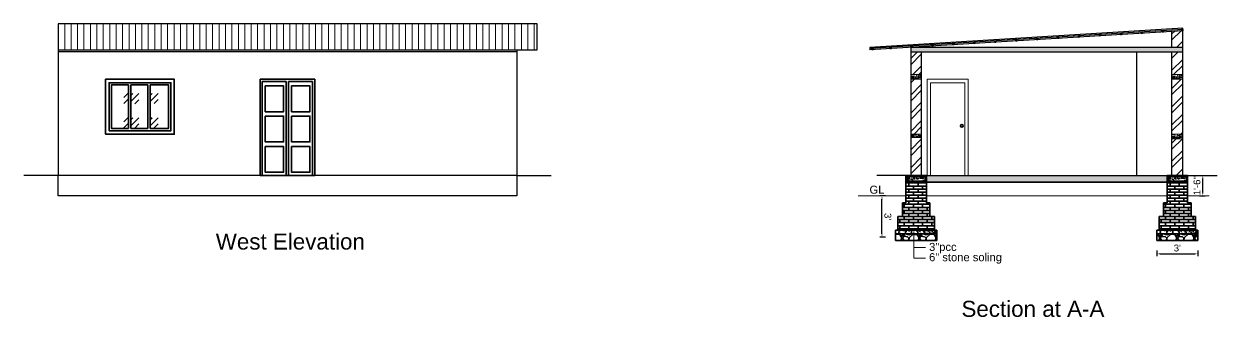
# Model space of a CAD drawing. Header units: inches. Extents: x 352731 to 371558, y -52658 to -39161.
# Drawn here: x 364009 to 365052, y -51120 to -50863 of the extents above; entities that cross this region are included whole.
import ezdxf

# ---------------------------------------------------------------- set-up
doc = ezdxf.new("R2010")
doc.units = ezdxf.units.IN
doc.header["$LTSCALE"] = 2
doc.header["$MEASUREMENT"] = 0
doc.header["$PDMODE"] = 34
doc.layers.get('0').update_dxf_attribs({"linetype": 'CONTINUOUS'})
doc.layers.get('DEFPOINTS').update_dxf_attribs({"color": 141, "linetype": 'CONTINUOUS'})
for name, color, linetype, lineweight in [('door', 20, 'CONTINUOUS', 35), ('steps', 253, 'CONTINUOUS', 20), ('WALL - A', 1, 'CONTINUOUS', 40)]:
    doc.layers.add(name, color=color, linetype=linetype, lineweight=lineweight)
doc.styles.add('Lettring Text', font='arial.ttf')
doc.styles.get("Standard").update_dxf_attribs({"font": 'ARIALN.TTF'})
doc.dimstyles.new('Copy of Standard', dxfattribs={"dimtxt": 6, "dimasz": 2.875, "dimexe": 2, "dimexo": 4, "dimgap": 2, "dimtad": 1, "dimdec": 0, "dimrnd": 1, "dimzin": 0, "dimdsep": 46, "dimlunit": 4, "dimtxsty": 'Lettring Text', "dimcen": 0.1, "dimclrd": 7, "dimclre": 7, "dimclrt": 7, "dimazin": 0, "dimtfac": 0.645, "dimtdec": 0, "dimtmove": 1, "dimatfit": 0, "dimfxl": 3, "dimfxlon": 1, "dimtfillclr": 256, "dimtolj": 1, "dimtzin": 0, "dimlwd": -1, "dimlwe": -1, "dimarcsym": 2})
pattern_1 = [(45, (1583.721, -20279.952), (21.21320344, 0), [12.5, -17.5]), (45, (1589.024, -20279.952), (21.21320344, 0), [5, -25]), (45, (1583.721, -20274.648), (21.21320344, 0), [5, -25])]
pattern_2 = [(228.0127875, (3743.3373, -20264.9518), (-120, -135), [2.01804, -199.7863207]), (184.96974073, (3741.9873, -20266.4518), (180, 15), [3.46302, -342.8388714]), (132.51044708, (3738.5373, -20266.7518), (150, -165), [2.44182, -241.74048894]), (267.273689, (3732.6873, -20270.5018), (15, 300), [3.15357, -312.2033706]), (292.83365418, (3732.5373, -20273.6518), (-75, 180), [3.092325, -306.1405969]), (357.273689, (3733.7373, -20276.5018), (-300, 15), [3.15357, -312.2033706]), (37.69424047, (3736.8873, -20276.6518), (-195, -150), [4.170435, -412.87272823]), (72.25532837, (3740.1873, -20274.1018), (105, 330), [3.93732, -389.79482245]), (121.42956562, (3741.3873, -20270.3518), (-120, 195), [3.16425, -313.26109665]), (175.2363583, (3739.7373, -20267.6518), (165, -15), [3.61248, -177.0114387]), (222.3974378, (3736.1373, -20267.3518), (-180, -165), [4.67172, -462.5006251]), (138.81407483, (3747.5373, -20270.6518), (-105, 90), [1.594515, -157.8576722]), (171.4692344, (3746.3373, -20269.6018), (195, -30), [3.033555, -300.32267124]), (225, (3743.337, -20269.152), (-2e-15, -15), [2.121315, -19.09188844]), (203.1985905, (3742.2873, -20267.3518), (75, 30), [1.14237, -113.0942266]), (291.8014095, (3741.2373, -20267.8018), (-15, 45), [1.615545, -79.1619271]), (30.9637565, (3741.8373, -20269.3018), (45, 30), [2.623935, -84.8403434]), (161.5650512, (3744.0873, -20267.952), (30, -15), [1.897365, -45.5367999]), (16.38954033, (3732.5373, -20267.8018), (150, 45), [2.658, -263.1426772]), (70.34617594, (3735.0873, -20267.0518), (-60, -165), [2.229915, -220.7611162]), (293.1985905, (3744.0873, -20264.9518), (-30, 75), [2.284725, -111.9518716]), (343.61045967, (3744.9873, -20267.0518), (-150, 45), [2.658, -263.1426772]), (339.4439548, (3732.5373, -20277.1018), (-75, 30), [2.5632, -125.5968562]), (294.77514057, (3734.9373, -20278.0018), (-75, 165), [2.14767, -212.61964595]), (66.8014095, (3744.2373, -20279.9518), (30, 75), [2.284725, -111.9518716]), (17.35402464, (3745.1373, -20277.8518), (-195, -60), [2.514465, -248.9313542]), (69.4439548, (3736.8873, -20279.9518), (-30, -75), [1.2816, -126.8784562]), (101.3099325, (3743.3373, -20279.9518), (-15, 60), [0.76485, -75.7204427]), (165.9637565, (3743.1873, -20279.2018), (45, -15), [3.092325, -58.7542594]), (186.00900596, (3740.1873, -20278.4518), (150, 15), [2.86575, -283.7088476]), (303.6900675, (3741.8373, -20270.6518), (-15, 30), [2.16333, -51.91993913]), (353.15722659, (3743.0373, -20272.4518), (255, -30), [3.77691, -373.91343936]), (60.9453959, (3746.7873, -20272.9018), (-60, -105), [1.54434, -152.8901121]), (90, (3747.537, -20271.552), (-15, 15), [0.9, -14.1]), (120.25643716, (3739.8873, -20278.0018), (60, -105), [2.08386, -206.30279984]), (48.0127875, (3738.8373, -20276.2018), (120, 135), [4.03608, -197.7682807]), (0, (3741.537, -20273.202), (15, 15), [3.9, -11.1]), (325.30484647, (3745.4373, -20273.2018), (150, -105), [2.37171, -234.7991145]), (254.0546041, (3747.3873, -20274.5518), (-15, -60), [2.18403, -107.01761834]), (207.64597536, (3746.7873, -20276.6518), (-285, -150), [3.555975, -352.04211273]), (175.42607874, (3743.6373, -20278.3018), (-195, 15), [3.761985, -372.4361011])]
pattern_3 = [(50, (300460.7045, 65516.403), (5.73808146, -0.50201708), [0.6, -6.6]), (355, (300460.7045, 65516.403), (-1.11001067, 6.01753707), [0.48, -5.28]), (100.4514, (300461.1826, 65516.361), (4.62807505, 5.51551634), [0.50992152, -5.6091369]), (46.1842, (300460.7045, 65518.003), (8.5379284, -1.3241521), [0.9, -9.9]), (96.6356, (300461.416, 65517.893), (7.47730164, 7.79294297), [0.7648823, -8.413704]), (351.1842, (300460.7045, 65518.003), (7.47729556, 7.7929488), [0.72, -7.92]), (21, (300461.5045, 65517.603), (4.77525642, -3.22095113), [0.6, -6.6]), (326, (300461.5045, 65517.603), (1.94652266, 5.80120036), [0.48, -5.28]), (71.4514, (300461.9024, 65517.3345), (6.72178103, 2.58024397), [0.50992152, -5.6091369]), (37.5, (300460.7045, 65516.403), (0.097278843, 2.66315083), [0, -5.216, 0, -5.36, 0, -5.3]), (7.5, (300460.7045, 65516.403), (2.1045563, 3.155293695), [0, -3.056, 0, -5.096, 0, -2.02]), (327.5, (300458.9205, 65516.403), (4.27057949, -0.180438974), [0, -2, 0, -6.24, 0, -8.28]), (317.5, (300458.1205, 65516.403), (4.66548935, 0.80083986), [0, -2.6, 0, -4.144, 0, -5.88])]
pattern_4 = [(50, (300689.1937, 65516.403), (5.73808146, -0.50201708), [0.6, -6.6]), (355, (300689.194, 65516.403), (-1.11001067, 6.01753707), [0.48, -5.28]), (100.4514, (300689.672, 65516.361), (4.62807505, 5.51551634), [0.50992152, -5.6091369]), (46.1842, (300689.194, 65518.003), (8.5379284, -1.3241521), [0.9, -9.9]), (96.6356, (300689.905, 65517.893), (7.47730164, 7.79294297), [0.7648823, -8.413704]), (351.1842, (300689.194, 65518.003), (7.47729556, 7.7929488), [0.72, -7.92]), (21, (300689.9937, 65517.603), (4.77525642, -3.22095113), [0.6, -6.6]), (326, (300689.994, 65517.603), (1.94652266, 5.80120036), [0.48, -5.28]), (71.4514, (300690.3917, 65517.3345), (6.72178103, 2.58024397), [0.50992152, -5.6091369]), (37.5, (300689.1937, 65516.403), (0.097278843, 2.66315083), [0, -5.216, 0, -5.36, 0, -5.3]), (7.5, (300689.1937, 65516.403), (2.1045563, 3.155293695), [0, -3.056, 0, -5.096, 0, -2.02]), (327.5, (300687.4097, 65516.403), (4.27057949, -0.180438974), [0, -2, 0, -6.24, 0, -8.28]), (317.5, (300686.6097, 65516.403), (4.66548935, 0.80083986), [0, -2.6, 0, -4.144, 0, -5.88])]
pattern_5 = [(50, (0, 0), (5.73808146, -0.50201708), [0.6, -6.6]), (355, (0, 0), (-1.11001067, 6.01753707), [0.48, -5.28]), (100.4514445, (0.478, -0.042), (4.62807077, 5.51551993), [0.50992154, -5.6091369]), (46.1842, (0, 1.6), (8.53793065, -1.32415425), [0.9, -9.9]), (96.6356355, (0.7115, 1.49), (7.47729557, 7.7929488), [0.76488274, -8.41371008]), (351.184164, (0, 1.6), (7.47729556, 7.7929488), [0.72, -7.92]), (21, (0.8, 1.2), (4.775256417, -3.220951125), [0.6, -6.6]), (326, (0.8, 1.2), (1.94652266, 5.80120036), [0.48, -5.28]), (71.4514447, (1.198, 0.9316), (6.72177901, 2.58024922), [0.50992152, -5.6091369]), (37.5, (0, 0), (0.097278843, 2.663150831), [0, -5.216, 0, -5.36, 0, -5.3]), (7.5, (0, 0), (2.1045563, 3.155293695), [0, -3.056, 0, -5.096, 0, -2.02]), (327.5, (-1.784, 0), (4.27057949, -0.180438974), [0, -2, 0, -6.24, 0, -8.28]), (317.5, (-2.584, 0), (4.665489355, 0.80083986), [0, -2.6, 0, -4.144, 0, -5.88])]

# ---------------------------------------------------------------- blocks, each defined once
blk = doc.blocks.new('*D942')
at = {"color": 7, "transparency": 16777216}
for p, q in [((364762.1, -51013.8), (364757.1, -51013.8)), ((364759.1, -51046.9), (364759.1, -51016.7)), ((364762.1, -51049.8), (364757.1, -51049.8))]:
    blk.add_line(p, q, dxfattribs=at)
at = {"color": 7, "linetype": 'ByBlock', "transparency": 16777216}
for points in [[(364759.6, -51016.7), (364758.7, -51016.7), (364759.1, -51013.8)], [(364759.6, -51046.9), (364758.7, -51046.9), (364759.1, -51049.8)]]:
    blk.add_solid(points, dxfattribs=at)
at = {"layer": 'DEFPOINTS', "color": 0, "linetype": 'ByBlock', "transparency": 16777216}
for p in [(364759.1, -51013.8), (364771, -51013.8), (364771, -51049.8)]:
    blk.add_point(p, dxfattribs=at)
at = {"color": 7, "linetype": 'ByBlock', "lineweight": 5, "transparency": 16777216, "insert": (364764.2, -51031.8), "char_height": 6, "attachment_point": 5, "rotation": 270.0012, "style": 'Lettring Text'}
blk.add_mtext("\\A1;3'", dxfattribs=at)
blk = doc.blocks.new('*D944')
at = {"color": 7, "transparency": 16777216}
for p, q in [((365036.7, -50995.8), (365041.7, -50995.8)), ((365039.7, -51010.9), (365039.7, -50998.7)), ((365036.7, -51013.8), (365041.7, -51013.8))]:
    blk.add_line(p, q, dxfattribs=at)
at = {"color": 7, "linetype": 'ByBlock', "transparency": 16777216}
for points in [[(365039.2, -50998.7), (365040.1, -50998.7), (365039.7, -50995.8)], [(365039.2, -51010.9), (365040.1, -51010.9), (365039.7, -51013.8)]]:
    blk.add_solid(points, dxfattribs=at)
at = {"layer": 'DEFPOINTS', "color": 0, "linetype": 'ByBlock', "transparency": 16777216}
for p in [(365026.4, -50995.8), (365039.7, -50995.8), (365026.4, -51013.8)]:
    blk.add_point(p, dxfattribs=at)
at = {"color": 7, "linetype": 'ByBlock', "lineweight": 5, "transparency": 16777216, "insert": (365034.6, -51004.8), "char_height": 6, "attachment_point": 5, "rotation": 90, "style": 'Lettring Text'}
blk.add_mtext('\\A1;1\'-6"', dxfattribs=at)
blk = doc.blocks.new('*D943')
at = {"color": 7, "transparency": 16777216}
for p, q in [((364999.4, -51061.4), (364999.4, -51066.4)), ((365002.3, -51064.4), (365032.6, -51064.4)), ((365035.4, -51061.4), (365035.4, -51066.4))]:
    blk.add_line(p, q, dxfattribs=at)
at = {"color": 7, "linetype": 'ByBlock', "transparency": 16777216}
for points in [[(365002.3, -51063.9), (365002.3, -51064.8), (364999.4, -51064.4)], [(365032.6, -51063.9), (365032.6, -51064.8), (365035.4, -51064.4)]]:
    blk.add_solid(points, dxfattribs=at)
at = {"layer": 'DEFPOINTS', "color": 0, "linetype": 'ByBlock', "transparency": 16777216}
for p in [(364999.4, -51049.8), (365035.4, -51049.8), (365035.4, -51064.4)]:
    blk.add_point(p, dxfattribs=at)
at = {"color": 7, "linetype": 'ByBlock', "lineweight": 5, "transparency": 16777216, "insert": (365017.4, -51059.3), "char_height": 6, "attachment_point": 5, "style": 'Lettring Text'}
blk.add_mtext("\\A1;3'", dxfattribs=at)

msp = doc.modelspace()

# ---------------------------------------------------------------- hatches: boundary and pattern name
at = {"linetype": 'ByBlock', "lineweight": 5}
h = msp.add_hatch(dxfattribs=at)
h.set_pattern_fill('AR-CONC', scale=0.5, style=0)
h.set_pattern_definition([(50, (318545.526, 17895.932), (3.58630091, -0.31376067), [0.375, -4.125]), (355, (318545.526, 17895.932), (-0.69375667, 3.76096067), [0.3, -3.3]), (100.4514, (318545.825, 17895.9058), (2.89254691, 3.44719771), [0.31870095, -3.50571056]), (46.1842, (318545.526, 17896.932), (5.33620524, -0.82759507), [0.5625, -6.1875]), (96.6356, (318545.971, 17896.863), (4.67331353, 4.87058935), [0.47805144, -5.258565]), (351.1842, (318545.526, 17896.932), (4.67330973, 4.870593), [0.45, -4.95]), (21, (318546.026, 17896.682), (2.98453526, -2.01309445), [0.375, -4.125]), (326, (318546.026, 17896.682), (1.21657666, 3.62575023), [0.3, -3.3]), (71.4514, (318546.275, 17896.5142), (4.20111314, 1.61265248), [0.31870095, -3.50571056]), (37.5, (318545.5261, 17895.932), (0.060799277, 1.66446927), [0, -3.26, 0, -3.35, 0, -3.3125]), (7.5, (318545.5261, 17895.932), (1.315347687, 1.97205856), [0, -1.91, 0, -3.185, 0, -1.2625]), (327.5, (318544.4111, 17895.932), (2.66911218, -0.112774359), [0, -1.25, 0, -3.9, 0, -5.175]), (317.5, (318543.9111, 17895.932), (2.91593085, 0.50052491), [0, -1.625, 0, -2.59, 0, -3.675])])
h.paths.add_polyline_path([(364793.5, -50907.8), (364784.5, -50907.8), (364784.5, -50911.8), (364793.5, -50911.8)])
edge = h.paths.add_edge_path(flags=16)
edge.add_arc((364792.4, -50910.5), 0.496, 180, 268.058, ccw=False)
edge.add_arc((364792.4, -50910.5), 0.496, 0, 180, ccw=False)
edge.add_arc((364792.4, -50910.5), 0.496, -91.942, 0, ccw=False)
edge.add_line((364792.4, -50911), (364785.6, -50911))
edge.add_arc((364785.5, -50910.5), 0.496, 180, 271.942, ccw=False)
edge.add_arc((364785.5, -50910.5), 0.496, 0, 180, ccw=False)
edge.add_arc((364785.5, -50910.5), 0.496, -88.058, 0, ccw=False)
edge.add_line((364785.6, -50911), (364792.4, -50911))
h = msp.add_hatch(color=7, dxfattribs=at)
h.paths.add_polyline_path([(364792.9, -50910.2, 0.414214), (364792.4, -50909.7), (364792.2, -50909.7, 0.315664), (364791.9, -50910.2, 1)])
h.paths.add_polyline_path([(364785.7, -50909.7), (364785.5, -50909.7, 0.414214), (364785, -50910.2, 0.404321), (364785.5, -50910.7), (364785.6, -50910.7, 0.404321), (364786, -50910.2, 0.315664)])
h = msp.add_hatch(dxfattribs=at)
h.set_pattern_fill('AR-CONC', scale=0.5, style=0)
h.set_pattern_definition([(50, (318773.756, 17895.932), (3.58630091, -0.31376067), [0.375, -4.125]), (355, (318773.756, 17895.932), (-0.69375667, 3.76096067), [0.3, -3.3]), (100.4514, (318774.055, 17895.9058), (2.89254691, 3.44719771), [0.31870095, -3.50571056]), (46.1842, (318773.756, 17896.932), (5.33620524, -0.82759507), [0.5625, -6.1875]), (96.6356, (318774.2007, 17896.863), (4.67331353, 4.87058935), [0.47805144, -5.258565]), (351.1842, (318773.756, 17896.932), (4.67330973, 4.870593), [0.45, -4.95]), (21, (318774.256, 17896.682), (2.98453526, -2.01309445), [0.375, -4.125]), (326, (318774.256, 17896.682), (1.21657666, 3.62575023), [0.3, -3.3]), (71.4514, (318774.5047, 17896.5142), (4.20111314, 1.61265248), [0.31870095, -3.50571056]), (37.5, (318773.756, 17895.932), (0.060799277, 1.66446927), [0, -3.26, 0, -3.35, 0, -3.3125]), (7.5, (318773.756, 17895.932), (1.315347687, 1.97205856), [0, -1.91, 0, -3.185, 0, -1.2625]), (327.5, (318772.641, 17895.932), (2.66911218, -0.112774359), [0, -1.25, 0, -3.9, 0, -5.175]), (317.5, (318772.141, 17895.932), (2.91593085, 0.50052491), [0, -1.625, 0, -2.59, 0, -3.675])])
h.paths.add_polyline_path([(365022.2, -50907.8), (365012.7, -50907.8), (365012.7, -50911.8), (365022.2, -50911.8)])
edge = h.paths.add_edge_path(flags=16)
edge.add_arc((365013.8, -50910.2), 0.497, -29.0099, 209.0099, ccw=False)
edge.add_arc((365013.8, -50910.2), 0.496, 271.942, 331.2928, ccw=False)
edge.add_line((365013.8, -50910.7), (365020.6, -50910.7))
edge.add_arc((365020.6, -50910.2), 0.496, 208.7072, 268.058, ccw=False)
edge.add_arc((365020.6, -50910.2), 0.497, -23.8026, 209.0273, ccw=False)
edge.add_arc((365020.6, -50910.1), 0.545, 271.5245, 333.051, ccw=False)
edge.add_line((365020.6, -50910.7), (365013.8, -50910.7))
edge.add_arc((365013.8, -50910.2), 0.496, 208.7072, 271.942, ccw=False)
h = msp.add_hatch(color=7, dxfattribs=at)
h.paths.add_polyline_path([(365021.1, -50910.2, 0.414214), (365020.6, -50909.7), (365020.4, -50909.7, 0.315664), (365020.1, -50910.2, 1)])
h.paths.add_polyline_path([(365013.9, -50909.7), (365013.8, -50909.7, 0.414214), (365013.3, -50910.2, 0.404321), (365013.7, -50910.7), (365013.8, -50910.7, 0.404321), (365014.3, -50910.2, 0.315664)])
h = msp.add_hatch(dxfattribs=at)
h.set_pattern_fill('AR-CONC', scale=0.5, style=0)
h.set_pattern_definition([(50, (318545.526, 17844.932), (3.58630091, -0.31376067), [0.375, -4.125]), (355, (318545.526, 17844.932), (-0.69375667, 3.76096067), [0.3, -3.3]), (100.4514, (318545.825, 17844.9058), (2.89254691, 3.44719771), [0.31870095, -3.50571056]), (46.1842, (318545.526, 17845.932), (5.33620524, -0.82759507), [0.5625, -6.1875]), (96.6356, (318545.971, 17845.863), (4.67331353, 4.87058935), [0.47805144, -5.258565]), (351.1842, (318545.526, 17845.932), (4.67330973, 4.870593), [0.45, -4.95]), (21, (318546.026, 17845.682), (2.98453526, -2.01309445), [0.375, -4.125]), (326, (318546.026, 17845.682), (1.21657666, 3.62575023), [0.3, -3.3]), (71.4514, (318546.275, 17845.5142), (4.20111314, 1.61265248), [0.31870095, -3.50571056]), (37.5, (318545.5261, 17844.932), (0.060799277, 1.66446927), [0, -3.26, 0, -3.35, 0, -3.3125]), (7.5, (318545.5261, 17844.932), (1.315347687, 1.97205856), [0, -1.91, 0, -3.185, 0, -1.2625]), (327.5, (318544.4111, 17844.932), (2.66911218, -0.112774359), [0, -1.25, 0, -3.9, 0, -5.175]), (317.5, (318543.9111, 17844.932), (2.91593085, 0.50052491), [0, -1.625, 0, -2.59, 0, -3.675])])
h.paths.add_polyline_path([(364793.5, -50959.8), (364784.5, -50959.8), (364784.5, -50962.8), (364793.5, -50962.8)])
h.paths.add_polyline_path([(364792.4, -50962, -0.404321), (364791.9, -50961.5, -1), (364792.9, -50961.5, -0.424176), (364792.4, -50962), (364785.6, -50962, -0.424176), (364785, -50961.5, -1), (364786, -50961.5, -0.404321), (364785.6, -50962)], flags=16)
h = msp.add_hatch(color=7, dxfattribs=at)
h.paths.add_polyline_path([(364792.9, -50961.5, 0.414214), (364792.4, -50961), (364792.2, -50961, 0.315664), (364791.9, -50961.5, 1)])
h.paths.add_polyline_path([(364785.7, -50961), (364785.5, -50961, 0.414214), (364785, -50961.5, 0.404321), (364785.5, -50962), (364785.6, -50962, 0.404321), (364786, -50961.5, 0.315664)])
h = msp.add_hatch(dxfattribs=at)
h.set_pattern_fill('AR-CONC', scale=0.5, style=0)
h.set_pattern_definition([(50, (318773.756, 17843.932), (3.58630091, -0.31376067), [0.375, -4.125]), (355, (318773.756, 17843.932), (-0.69375667, 3.76096067), [0.3, -3.3]), (100.4514, (318774.055, 17843.9058), (2.89254691, 3.44719771), [0.31870095, -3.50571056]), (46.1842, (318773.756, 17844.932), (5.33620524, -0.82759507), [0.5625, -6.1875]), (96.6356, (318774.2007, 17844.863), (4.67331353, 4.87058935), [0.47805144, -5.258565]), (351.1842, (318773.756, 17844.932), (4.67330973, 4.870593), [0.45, -4.95]), (21, (318774.256, 17844.682), (2.98453526, -2.01309445), [0.375, -4.125]), (326, (318774.256, 17844.682), (1.21657666, 3.62575023), [0.3, -3.3]), (71.4514, (318774.5047, 17844.5142), (4.20111314, 1.61265248), [0.31870095, -3.50571056]), (37.5, (318773.756, 17843.932), (0.060799277, 1.66446927), [0, -3.26, 0, -3.35, 0, -3.3125]), (7.5, (318773.756, 17843.932), (1.315347687, 1.97205856), [0, -1.91, 0, -3.185, 0, -1.2625]), (327.5, (318772.641, 17843.932), (2.66911218, -0.112774359), [0, -1.25, 0, -3.9, 0, -5.175]), (317.5, (318772.141, 17843.932), (2.91593085, 0.50052491), [0, -1.625, 0, -2.59, 0, -3.675])])
h.paths.add_polyline_path([(365022.2, -50959.8), (365012.7, -50959.8), (365012.7, -50963.8), (365022.2, -50963.8)])
edge = h.paths.add_edge_path(flags=16)
edge.add_arc((365013.8, -50962.2), 0.497, -29.0099, 209.0099, ccw=False)
edge.add_arc((365013.8, -50962.2), 0.496, 271.942, 331.2928, ccw=False)
edge.add_line((365013.8, -50962.7), (365020.6, -50962.7))
edge.add_arc((365020.6, -50962.2), 0.496, 208.7072, 268.058, ccw=False)
edge.add_arc((365020.6, -50962.2), 0.497, -23.8026, 209.0273, ccw=False)
edge.add_arc((365020.6, -50962.1), 0.545, 271.5245, 333.051, ccw=False)
edge.add_line((365020.6, -50962.7), (365013.8, -50962.7))
edge.add_arc((365013.8, -50962.2), 0.496, 208.7072, 271.942, ccw=False)
h = msp.add_hatch(color=7, dxfattribs=at)
h.paths.add_polyline_path([(365021.1, -50962.2, 0.414214), (365020.6, -50961.7), (365020.4, -50961.7, 0.315664), (365020.1, -50962.2, 1)])
h.paths.add_polyline_path([(365013.9, -50961.7), (365013.8, -50961.7, 0.414214), (365013.3, -50962.2, 0.404321), (365013.7, -50962.7), (365013.8, -50962.7, 0.404321), (365014.3, -50962.2, 0.315664)])
at = {"layer": 'door', "ltscale": 0.5}
h = msp.add_hatch(dxfattribs=at)
h.set_pattern_fill('AR-CONC', color=256, scale=0.8, style=0)
h.set_pattern_definition(pattern_5)
h.paths.add_polyline_path([(365022.2, -50883.8), (364784.5, -50883.8), (364784.5, -50887.8), (365022.2, -50887.8)])
h = msp.add_hatch(dxfattribs=at)
h.set_pattern_fill('GOST_GLASS', color=256, scale=2.5)
h.set_pattern_definition(pattern_1)
h.paths.add_polyline_path([(364100.2, -50916.8), (364085.2, -50916.8), (364085.2, -50954.8), (364100.2, -50954.8)])
h = msp.add_hatch(dxfattribs=at)
h.set_pattern_fill('GOST_GLASS', color=256, scale=2.5)
h.set_pattern_definition([(45, (1566.721, -20280.137), (21.21320344, 0), [12.5, -17.5]), (45, (1572.024, -20280.137), (21.21320344, 0), [5, -25]), (45, (1566.721, -20274.833), (21.21320344, 0), [5, -25])])
h.paths.add_polyline_path([(364117.2, -50917), (364102.2, -50917), (364102.2, -50955), (364117.2, -50955)])
h = msp.add_hatch(dxfattribs=at)
h.set_pattern_fill('GOST_GLASS', color=256, scale=2.5)
h.set_pattern_definition(pattern_1)
h.paths.add_polyline_path([(364135.2, -50916.8), (364119.2, -50916.8), (364119.2, -50954.8), (364135.2, -50954.8)])
h = msp.add_hatch(dxfattribs=at)
h.set_pattern_fill('AR-CONC', color=256, scale=0.8, style=0)
h.set_pattern_definition(pattern_3)
h.paths.add_polyline_path([(364798, -50995.8), (364780, -50995.8), (364780, -51001.8), (364798, -51001.8), (364798, -50996.8)])
h.paths.add_polyline_path([(364797, -50996.8), (364797, -51000.8), (364781, -51000.8), (364781, -50996.8), (364781.3, -50996.8, -0.049683), (364781.3, -50996.8)], flags=16)
h.paths.add_polyline_path([(364796.9, -50997.1, -1), (364796.3, -50997.1, -1)], flags=0)
h.paths.add_polyline_path([(364797, -51000.5, -1), (364796.3, -51000.5, -1)], flags=16)
h.paths.add_polyline_path([(364781.6, -51000.5, -1), (364781, -51000.5, -1)], flags=16)
h = msp.add_hatch(dxfattribs=at)
h.set_pattern_fill('AR-CONC', color=256, scale=0.8, style=0)
h.set_pattern_definition(pattern_3)
h.paths.add_polyline_path([(364797, -50996.8), (364781, -50996.8), (364781, -51000.8), (364797, -51000.8)])
h = msp.add_hatch(color=256, dxfattribs=at)
h.paths.add_polyline_path([(364781.6, -50997.1, 0.385424), (364781.3, -50996.8), (364781.3, -50996.8, 0.385424), (364781, -50997.1, 1)])
h.paths.add_polyline_path([(364781, -51000.5, 1), (364781.6, -51000.5, 1)])
h.paths.add_polyline_path([(364796.3, -50997.1, 1), (364796.9, -50997.1, 1)])
h.paths.add_polyline_path([(364796.3, -51000.5, 1), (364797, -51000.5, 1)])
h = msp.add_hatch(dxfattribs=at)
h.set_pattern_fill('AR-CONC', color=256, scale=0.8, style=0)
h.set_pattern_definition(pattern_4)
h.paths.add_polyline_path([(365026.4, -50995.8), (365008.4, -50995.8), (365008.4, -51001.8), (365026.4, -51001.8), (365026.4, -50996.8)])
h.paths.add_polyline_path([(365025.4, -50996.8), (365025.4, -51000.8), (365009.4, -51000.8), (365009.4, -50996.8), (365009.7, -50996.8, -0.049683), (365009.8, -50996.8)], flags=16)
h.paths.add_polyline_path([(365025.4, -50997.1, -1), (365024.8, -50997.1, -1)], flags=0)
h.paths.add_polyline_path([(365025.4, -51000.5, -1), (365024.8, -51000.5, -1)], flags=16)
h.paths.add_polyline_path([(365010.1, -51000.5, -1), (365009.4, -51000.5, -1)], flags=16)
h = msp.add_hatch(dxfattribs=at)
h.set_pattern_fill('AR-CONC', color=256, scale=0.8, style=0)
h.set_pattern_definition(pattern_4)
h.paths.add_polyline_path([(365025.4, -50996.8), (365009.4, -50996.8), (365009.4, -51000.8), (365025.4, -51000.8)])
h = msp.add_hatch(color=256, dxfattribs=at)
h.paths.add_polyline_path([(365010.1, -50997.1, 0.385424), (365009.8, -50996.8), (365009.7, -50996.8, 0.385424), (365009.4, -50997.1, 1)])
h.paths.add_polyline_path([(365009.4, -51000.5, 1), (365010.1, -51000.5, 1)])
h.paths.add_polyline_path([(365024.8, -50997.1, 1), (365025.4, -50997.1, 1)])
h.paths.add_polyline_path([(365024.8, -51000.5, 1), (365025.4, -51000.5, 1)])
at = {"layer": 'door', "ltscale": 0.5, "transparency": 33554648}
h = msp.add_hatch(dxfattribs=at)
h.set_pattern_fill('AR-BRSTD', color=256)
h.set_pattern_definition([(0, (209386.6305, -24108.3914), (0, 2.667), []), (90, (209386.6305, -24108.3914), (-4, 2.667), [2.667, -2.667])])
h.paths.add_polyline_path([(364798, -51001.8), (364780, -51001.8), (364780, -51019.8), (364798, -51019.8)])
h.paths.add_polyline_path([(364801, -51019.8), (364777, -51019.8), (364777, -51031.8), (364798, -51031.8), (364801, -51031.8)])
h.paths.add_polyline_path([(364805, -51031.8), (364798, -51031.8), (364777, -51031.8), (364773, -51031.8), (364773, -51043.8), (364805, -51043.8)])
h = msp.add_hatch(dxfattribs=at)
h.set_pattern_fill('AR-BRSTD', color=256)
h.set_pattern_definition([(0, (209615.1197, -24108.3914), (0, 2.667), []), (90, (209615.1197, -24108.3914), (-4, 2.667), [2.667, -2.667])])
h.paths.add_polyline_path([(365026.4, -51001.8), (365008.4, -51001.8), (365008.4, -51019.8), (365026.4, -51019.8)])
h.paths.add_polyline_path([(365029.4, -51019.8), (365005.4, -51019.8), (365005.4, -51031.8), (365026.4, -51031.8), (365029.4, -51031.8)])
h.paths.add_polyline_path([(365033.4, -51031.8), (365026.4, -51031.8), (365005.4, -51031.8), (365001.4, -51031.8), (365001.4, -51043.8), (365033.4, -51043.8)])
at = {"layer": 'door', "ltscale": 0.5}
h = msp.add_hatch(dxfattribs=at)
h.set_pattern_fill('AR-CONC', color=256, style=0)
h.set_pattern_definition([(50, (360021.212, 17399.0616), (7.17260183, -0.62752135), [0.75, -8.25]), (355, (360021.212, 17399.0616), (-1.3875133, 7.5219213), [0.6, -6.6]), (100.4514, (360021.8096, 17399.009), (5.7850938, 6.8943954), [0.6374019, -7.0114211]), (46.1842, (360021.212, 17401.062), (10.6724105, -1.6551901), [1.125, -12.375]), (96.6356, (360022.101, 17400.924), (9.346627, 9.7411787), [0.9561029, -10.51713]), (351.1842, (360021.212, 17401.062), (9.3466195, 9.741186), [0.9, -9.9]), (21, (360022.212, 17400.5616), (5.9690705, -4.0261889), [0.75, -8.25]), (326, (360022.212, 17400.5616), (2.4331533, 7.25150045), [0.6, -6.6]), (71.4514, (360022.709, 17400.226), (8.4022263, 3.225305), [0.6374019, -7.0114211]), (37.5, (360021.212, 17399.0616), (0.12159855, 3.32893854), [0, -6.52, 0, -6.7, 0, -6.625]), (7.5, (360021.212, 17399.0616), (2.63069537, 3.94411712), [0, -3.82, 0, -6.37, 0, -2.525]), (327.5, (360018.982, 17399.0616), (5.33822436, -0.22554872), [0, -2.5, 0, -7.8, 0, -10.35]), (317.5, (360017.982, 17399.0616), (5.8318617, 1.00104982), [0, -3.25, 0, -5.18, 0, -7.35])])
h.paths.add_polyline_path([(364807, -51043.8), (364771, -51043.8), (364771, -51046.8), (364807, -51046.8)])
at = {"layer": 'door', "ltscale": 0.5, "transparency": 33554648}
h = msp.add_hatch(dxfattribs=at)
h.set_pattern_fill('GRAVEL', color=256, scale=15)
h.set_pattern_definition(pattern_2)
h.paths.add_polyline_path([(364787.1, -51046.8), (364771, -51046.8), (364771, -51052.8), (364787.1, -51052.8)])
h = msp.add_hatch(dxfattribs=at)
h.set_pattern_fill('GRAVEL', color=256, scale=15)
h.set_pattern_definition(pattern_2)
h.paths.add_polyline_path([(364807, -51052.8), (364807, -51046.8), (364787.1, -51046.8), (364787.1, -51052.8)])
at = {"layer": 'door', "ltscale": 0.5}
h = msp.add_hatch(dxfattribs=at)
h.set_pattern_fill('AR-CONC', color=256, style=0)
h.set_pattern_definition([(50, (360249.701, 17399.0616), (7.17260183, -0.62752135), [0.75, -8.25]), (355, (360249.701, 17399.0616), (-1.3875133, 7.5219213), [0.6, -6.6]), (100.4514, (360250.299, 17399.009), (5.7850938, 6.8943954), [0.6374019, -7.0114211]), (46.1842, (360249.701, 17401.062), (10.6724105, -1.6551901), [1.125, -12.375]), (96.6356, (360250.591, 17400.924), (9.346627, 9.7411787), [0.9561029, -10.51713]), (351.1842, (360249.701, 17401.062), (9.3466195, 9.741186), [0.9, -9.9]), (21, (360250.701, 17400.5616), (5.9690705, -4.0261889), [0.75, -8.25]), (326, (360250.701, 17400.5616), (2.4331533, 7.25150045), [0.6, -6.6]), (71.4514, (360251.1986, 17400.226), (8.4022263, 3.225305), [0.6374019, -7.0114211]), (37.5, (360249.7012, 17399.0616), (0.12159855, 3.32893854), [0, -6.52, 0, -6.7, 0, -6.625]), (7.5, (360249.701, 17399.0616), (2.63069537, 3.94411712), [0, -3.82, 0, -6.37, 0, -2.525]), (327.5, (360247.4712, 17399.0616), (5.33822436, -0.22554872), [0, -2.5, 0, -7.8, 0, -10.35]), (317.5, (360246.471, 17399.0616), (5.8318617, 1.00104982), [0, -3.25, 0, -5.18, 0, -7.35])])
h.paths.add_polyline_path([(365035.4, -51043.8), (364999.4, -51043.8), (364999.4, -51046.8), (365035.4, -51046.8)])
at = {"layer": 'door', "ltscale": 0.5, "transparency": 33554648}
h = msp.add_hatch(dxfattribs=at)
h.set_pattern_fill('GRAVEL', color=256, scale=15)
h.set_pattern_definition([(228.0127875, (3818.8266, -20264.9518), (-120, -135), [2.01804, -199.7863207]), (184.96974073, (3817.4766, -20266.4518), (180, 15), [3.46302, -342.8388714]), (132.51044708, (3814.0266, -20266.7518), (150, -165), [2.44182, -241.74048894]), (267.273689, (3808.1766, -20270.5018), (15, 300), [3.15357, -312.2033706]), (292.83365418, (3808.0266, -20273.6518), (-75, 180), [3.092325, -306.1405969]), (357.273689, (3809.2266, -20276.5018), (-300, 15), [3.15357, -312.2033706]), (37.69424047, (3812.3766, -20276.6518), (-195, -150), [4.170435, -412.87272823]), (72.25532837, (3815.6766, -20274.1018), (105, 330), [3.93732, -389.79482245]), (121.42956562, (3816.8766, -20270.3518), (-120, 195), [3.16425, -313.26109665]), (175.2363583, (3815.2266, -20267.6518), (165, -15), [3.61248, -177.0114387]), (222.3974378, (3811.6266, -20267.3518), (-180, -165), [4.67172, -462.5006251]), (138.81407483, (3823.0266, -20270.6518), (-105, 90), [1.594515, -157.8576722]), (171.4692344, (3821.8266, -20269.6018), (195, -30), [3.033555, -300.32267124]), (225, (3818.827, -20269.152), (-2e-15, -15), [2.121315, -19.09188844]), (203.1985905, (3817.7766, -20267.3518), (75, 30), [1.14237, -113.0942266]), (291.8014095, (3816.7266, -20267.8018), (-15, 45), [1.615545, -79.1619271]), (30.9637565, (3817.3266, -20269.3018), (45, 30), [2.623935, -84.8403434]), (161.5650512, (3819.5766, -20267.952), (30, -15), [1.897365, -45.5367999]), (16.38954033, (3808.0266, -20267.8018), (150, 45), [2.658, -263.1426772]), (70.34617594, (3810.5766, -20267.0518), (-60, -165), [2.229915, -220.7611162]), (293.1985905, (3819.5766, -20264.9518), (-30, 75), [2.284725, -111.9518716]), (343.61045967, (3820.4766, -20267.0518), (-150, 45), [2.658, -263.1426772]), (339.4439548, (3808.0266, -20277.1018), (-75, 30), [2.5632, -125.5968562]), (294.77514057, (3810.4266, -20278.0018), (-75, 165), [2.14767, -212.61964595]), (66.8014095, (3819.7266, -20279.9518), (30, 75), [2.284725, -111.9518716]), (17.35402464, (3820.6266, -20277.8518), (-195, -60), [2.514465, -248.9313542]), (69.4439548, (3812.3766, -20279.9518), (-30, -75), [1.2816, -126.8784562]), (101.3099325, (3818.8266, -20279.9518), (-15, 60), [0.76485, -75.7204427]), (165.9637565, (3818.6766, -20279.2018), (45, -15), [3.092325, -58.7542594]), (186.00900596, (3815.6766, -20278.4518), (150, 15), [2.86575, -283.7088476]), (303.6900675, (3817.3266, -20270.6518), (-15, 30), [2.16333, -51.91993913]), (353.15722659, (3818.5266, -20272.4518), (255, -30), [3.77691, -373.91343936]), (60.9453959, (3822.2766, -20272.9018), (-60, -105), [1.54434, -152.8901121]), (90, (3823.027, -20271.552), (-15, 15), [0.9, -14.1]), (120.25643716, (3815.3766, -20278.0018), (60, -105), [2.08386, -206.30279984]), (48.0127875, (3814.3266, -20276.2018), (120, 135), [4.03608, -197.7682807]), (0, (3817.027, -20273.202), (15, 15), [3.9, -11.1]), (325.30484647, (3820.9266, -20273.2018), (150, -105), [2.37171, -234.7991145]), (254.0546041, (3822.8766, -20274.5518), (-15, -60), [2.18403, -107.01761834]), (207.64597536, (3822.2766, -20276.6518), (-285, -150), [3.555975, -352.04211273]), (175.42607874, (3819.1266, -20278.3018), (-195, 15), [3.761985, -372.4361011])])
h.paths.add_polyline_path([(365035.4, -51046.8), (364999.4, -51046.8), (364999.4, -51052.8), (365035.4, -51052.8)])
at = {"layer": 'steps', "ltscale": 0.3}
h = msp.add_hatch(dxfattribs=at)
h.set_pattern_fill('ANSI31', scale=45, angle=45)
h.paths.add_polyline_path([(364457.7, -50863.4), (364038.7, -50863.4), (364038.7, -50886), (364457.7, -50886)])
h = msp.add_hatch(dxfattribs=at)
h.set_pattern_fill('AR-CONC', scale=0.8, style=0)
h.set_pattern_definition(pattern_5)
h.paths.add_polyline_path([(365008.4, -50995.8), (364798, -50995.8), (364798, -51001.8), (365008.4, -51001.8)])
at = {"layer": 'WALL - A', "lineweight": 25}
h = msp.add_hatch(dxfattribs=at)
h.set_pattern_fill('ANSI32', color=256, scale=30, style=0)
h.paths.add_polyline_path([(365022.2, -50869.4), (365021.2, -50869.4), (365021.2, -50869.4), (365012.7, -50869.9), (365012.7, -50883.8), (365022.2, -50883.8)])
h = msp.add_hatch(dxfattribs=at)
h.set_pattern_fill('ANSI32', color=256, scale=30, style=0)
h.paths.add_polyline_path([(364793.5, -50887.8), (364784.5, -50887.8), (364784.5, -50907.8), (364793.5, -50907.8)])
h = msp.add_hatch(dxfattribs=at)
h.set_pattern_fill('ANSI32', color=256, scale=30, style=0)
h.paths.add_polyline_path([(365022.2, -50887.8), (365012.7, -50887.8), (365012.7, -50907.8), (365022.2, -50907.8)])
h = msp.add_hatch(dxfattribs=at)
h.set_pattern_fill('ANSI32', color=256, scale=30, style=0)
h.paths.add_polyline_path([(364793.5, -50911.8), (364784.5, -50911.8), (364784.5, -50959.8), (364793.5, -50959.8)])
h = msp.add_hatch(dxfattribs=at)
h.set_pattern_fill('ANSI32', color=256, scale=30, style=0)
h.paths.add_polyline_path([(365022.2, -50911.8), (365012.7, -50911.8), (365012.7, -50959.8), (365022.2, -50959.8)])
h = msp.add_hatch(dxfattribs=at)
h.set_pattern_fill('ANSI32', color=256, scale=30, style=0)
h.paths.add_polyline_path([(364793.5, -50962.8), (364784.5, -50962.8), (364784.5, -50995.8), (364793.5, -50995.8)])
h = msp.add_hatch(dxfattribs=at)
h.set_pattern_fill('ANSI32', color=256, scale=30, style=0)
h.paths.add_polyline_path([(365022.2, -50963.8), (365012.7, -50963.8), (365012.7, -50995.8), (365022.2, -50995.8)])

# ---------------------------------------------------------------- linework, layer by layer
at = {"ltscale": 0.5}
for p, q in [((364457.7, -50863.4), (364038.7, -50863.4)), ((364038.7, -50863.4), (364038.7, -50886)), ((364457.7, -50886), (364457.7, -50863.4)), ((365022.2, -50867.3), (364748.5, -50884)), ((365022.2, -50868.4), (364748.5, -50885)), ((365022.2, -50869.4), (364748.5, -50886)), ((365012.7, -50883.8), (365012.7, -50869.9)), ((365022.2, -50869.4), (365022.2, -50867.3)), ((365022.2, -50995.8), (365022.2, -50869.4)), ((364038.7, -50886), (364038.7, -50995.8)), ((364038.7, -50886), (364457.7, -50886)), ((364439.7, -50887.8), (364038.7, -50887.8)), ((364439.7, -50886), (364439.7, -50995.8)), ((364748.5, -50884), (364748.5, -50886)), ((364784.5, -50883.8), (365022.2, -50883.8)), ((364784.5, -50995.8), (364784.5, -50883.8)), ((364784.5, -50887.8), (365022.2, -50887.8)), ((364793.5, -50887.8), (364793.5, -50995.8)), ((364981.9, -50995.8), (364981.9, -50887.8)), ((365012.7, -50995.8), (365012.7, -50887.8)), ((364038.7, -50995.8), (364008.7, -50995.8)), ((364439.7, -50995.8), (364038.7, -50995.8)), ((364038.7, -51013.8), (364038.7, -50995.8)), ((364439.7, -50995.8), (364469.7, -50995.8)), ((364439.7, -50995.8), (364439.7, -51013.8)), ((364784.5, -50995.8), (364754.5, -50995.8)), ((364784.5, -50995.8), (365022.2, -50995.8)), ((365022.2, -50995.8), (365052.2, -50995.8)), ((364439.7, -51013.8), (364038.7, -51013.8))]:
    msp.add_line(p, q, dxfattribs=at)
at = {"color": 7, "linetype": 'ByBlock', "lineweight": 5}
for p, q in [((364784.5, -50907.8), (364793.5, -50907.8)), ((364784.5, -50911.8), (364793.5, -50911.8)), ((364784.5, -50911.8), (364793.5, -50911.8)), ((364785.5, -50909.7), (364787.3, -50910)), ((364785.5, -50910.7), (364792.4, -50910.7)), ((364792.4, -50909.7), (364790.6, -50910)), ((365012.7, -50907.8), (365022.2, -50907.8)), ((365012.7, -50911.8), (365021.7, -50911.8)), ((365012.7, -50911.8), (365022.2, -50911.8)), ((365013.7, -50910.7), (365020.6, -50910.7)), ((365013.8, -50909.7), (365015.5, -50910)), ((365020.6, -50909.7), (365018.8, -50910)), ((364784.5, -50959.8), (364793.5, -50959.8)), ((364784.5, -50962.8), (364793.5, -50962.8)), ((364784.5, -50962.8), (364793.5, -50962.8)), ((364785.5, -50961), (364787.3, -50961.3)), ((364785.5, -50962), (364792.4, -50962)), ((364792.4, -50961), (364790.6, -50961.3)), ((365012.7, -50959.8), (365022.2, -50959.8)), ((365012.7, -50963.8), (365021.7, -50963.8)), ((365012.7, -50963.8), (365022.2, -50963.8)), ((365013.7, -50962.7), (365020.6, -50962.7)), ((365013.8, -50961.7), (365015.5, -50962)), ((365020.6, -50961.7), (365018.8, -50962)), ((365026.4, -51013.8), (365045.2, -51013.8)), ((364787.1, -51068), (364787.1, -51044.9)), ((364787.1, -51058.9), (364797.1, -51058.9)), ((364787.1, -51068), (364797.1, -51068))]:
    msp.add_line(p, q, dxfattribs=at)
at = {"color": 7, "linetype": 'ByBlock', "lineweight": 5, "ltscale": 10}
for p, q in [((364738.3, -51013.8), (364780, -51013.8)), ((364798, -51013.8), (365008.4, -51013.8))]:
    msp.add_line(p, q, dxfattribs=at)
at = {"color": 7, "linetype": 'ByBlock', "lineweight": 5}
for centre in [(364785.5, -50910.2), (364792.4, -50910.2), (365013.8, -50910.2), (365020.6, -50910.2), (364785.5, -50961.5), (364792.4, -50961.5), (365013.8, -50962.2), (365020.6, -50962.2)]:
    msp.add_circle(centre, 0.496, dxfattribs=at)
at = {"layer": 'door', "ltscale": 0.5}
for p, q in [((364215.2, -50911.8), (364215.2, -50995.8)), ((364263.2, -50911.8), (364215.2, -50911.8)), ((364215.2, -50911.8), (364215.2, -50995.8)), ((364263.2, -50911.8), (364215.2, -50911.8)), ((364263.2, -50995.8), (364263.2, -50911.8)), ((364263.2, -50995.8), (364263.2, -50911.8)), ((364100.2, -50916.8), (364100.2, -50954.8)), ((364102.2, -50916.8), (364102.2, -50954.8)), ((364117.2, -50916.8), (364117.2, -50954.8)), ((364119.2, -50916.8), (364119.2, -50954.8)), ((364217.2, -50913.8), (364217.2, -50995.8)), ((364238.2, -50913.8), (364217.2, -50913.8)), ((364217.2, -50913.8), (364217.2, -50995.8)), ((364238.2, -50913.8), (364217.2, -50913.8)), ((364238.2, -50995.8), (364238.2, -50913.8)), ((364261.2, -50913.8), (364240.2, -50913.8)), ((364261.2, -50913.8), (364240.2, -50913.8)), ((364240.2, -50995.8), (364240.2, -50913.8)), ((364261.2, -50995.8), (364261.2, -50913.8)), ((364261.2, -50995.8), (364261.2, -50913.8)), ((364215.2, -50995.8), (364263.2, -50995.8)), ((364780, -50995.8), (364798, -50995.8)), ((364780, -50995.8), (364780, -51019.8)), ((364797, -50996.8), (364781, -50996.8)), ((364781, -50996.8), (364781, -51000.8)), ((364784.5, -50995.8), (364793.5, -50995.8)), ((364784.5, -50995.8), (364793.5, -50995.8)), ((364793.5, -50995.8), (364784.5, -50995.8)), ((364784.5, -50995.8), (364793.5, -50995.8)), ((364796.4, -50996.8), (364795.9, -50997.4)), ((364797, -50996.8), (364797, -51000.8)), ((364798, -50995.8), (364798, -51019.8)), ((365008.4, -50995.8), (365026.4, -50995.8)), ((365008.4, -50995.8), (365008.4, -51019.8)), ((365025.4, -50996.8), (365009.4, -50996.8)), ((365009.4, -50996.8), (365009.4, -51000.8)), ((365012.9, -50995.8), (365021.9, -50995.8)), ((365012.9, -50995.8), (365021.9, -50995.8)), ((365021.9, -50995.8), (365012.9, -50995.8)), ((365024.9, -50996.8), (365024.4, -50997.4)), ((365025.4, -50996.8), (365025.4, -51000.8)), ((365026.4, -50995.8), (365026.4, -51019.8)), ((364780, -51001.8), (364798, -51001.8)), ((364797, -51000.8), (364781, -51000.8)), ((364784.5, -51001.8), (365021.9, -51001.8)), ((364797, -50997.2), (364796.4, -50997.9)), ((365008.4, -51001.8), (365026.4, -51001.8)), ((365025.4, -51000.8), (365009.4, -51000.8)), ((365025.4, -50997.2), (365024.9, -50997.9)), ((364777, -51019.8), (364777, -51031.8)), ((364780, -51019.8), (364777, -51019.8)), ((364798, -51019.8), (364801, -51019.8)), ((364801, -51019.8), (364801, -51031.8)), ((365005.4, -51019.8), (365005.4, -51031.8)), ((365008.4, -51019.8), (365005.4, -51019.8)), ((365026.4, -51019.8), (365029.4, -51019.8)), ((365029.4, -51019.8), (365029.4, -51031.8)), ((364773, -51031.8), (364777, -51031.8)), ((364773, -51031.8), (364773, -51043.8)), ((364801, -51031.8), (364805, -51031.8)), ((364805, -51031.8), (364805, -51043.8)), ((365001.4, -51031.8), (365005.4, -51031.8)), ((365001.4, -51031.8), (365001.4, -51043.8)), ((365029.4, -51031.8), (365033.4, -51031.8)), ((365033.4, -51031.8), (365033.4, -51043.8)), ((364771, -51043.8), (364807, -51043.8)), ((364771, -51043.8), (364771, -51052.8)), ((364771, -51046.8), (364807, -51046.8)), ((364807, -51043.8), (364807, -51052.8)), ((364999.4, -51043.8), (365035.4, -51043.8)), ((364999.4, -51043.8), (364999.4, -51052.8)), ((364999.4, -51046.8), (365035.4, -51046.8)), ((365035.4, -51043.8), (365035.4, -51052.8)), ((364771, -51052.8), (364807, -51052.8)), ((364999.4, -51052.8), (365035.4, -51052.8))]:
    msp.add_line(p, q, dxfattribs=at)
for points in [[(364968.7, -50872.6), (364967.7, -50872.7), (364967.6, -50871.7), (364968.6, -50871.6)], [(364987, -50871.5), (364986, -50871.6), (364985.9, -50870.6), (364986.9, -50870.5)], [(365005.3, -50870.4), (365004.3, -50870.4), (365004.2, -50869.4), (365005.2, -50869.4)], [(365022.2, -50869.4), (365021.2, -50869.4), (365021.1, -50868.4), (365022.1, -50868.4)], [(364803.8, -50882.6), (364802.8, -50882.7), (364802.7, -50881.7), (364803.7, -50881.6)], [(364822.1, -50881.5), (364821.1, -50881.6), (364821, -50880.6), (364822, -50880.5)], [(364840.4, -50880.4), (364839.4, -50880.5), (364839.3, -50879.5), (364840.3, -50879.4)], [(364858.7, -50879.3), (364857.7, -50879.4), (364857.7, -50878.4), (364858.7, -50878.3)], [(364877.1, -50878.2), (364876.1, -50878.2), (364876, -50877.2), (364877, -50877.2)], [(364895.4, -50877.1), (364894.4, -50877.1), (364894.3, -50876.1), (364895.3, -50876.1)], [(364913.7, -50875.9), (364912.7, -50876), (364912.6, -50875), (364913.6, -50874.9)], [(364932, -50874.8), (364931, -50874.9), (364930.9, -50873.9), (364931.9, -50873.8)], [(364950.3, -50873.7), (364949.3, -50873.8), (364949.3, -50872.8), (364950.3, -50872.7)], [(364751.4, -50885.8), (364750.4, -50885.9), (364750.3, -50884.9), (364751.3, -50884.8)], [(364767.1, -50884.9), (364766.1, -50884.9), (364766.1, -50883.9), (364767.1, -50883.9)], [(364785.4, -50883.7), (364784.5, -50883.8), (364784.4, -50882.8), (364785.4, -50882.7)], [(364080.2, -50959.8), (364140.2, -50959.8), (364140.2, -50911.8), (364080.2, -50911.8)], [(364083.2, -50956.8), (364137.2, -50956.8), (364137.2, -50914.8), (364083.2, -50914.8)], [(364219.8, -50917.7), (364235.8, -50917.7), (364235.8, -50940.2), (364219.8, -50940.2)], [(364242.8, -50917.7), (364258.8, -50917.7), (364258.8, -50940.2), (364242.8, -50940.2)], [(364219.8, -50944), (364235.8, -50944), (364235.8, -50966.5), (364219.8, -50966.5)], [(364242.8, -50944), (364258.8, -50944), (364258.8, -50966.5), (364242.8, -50966.5)], [(364219.8, -50970.6), (364235.8, -50970.6), (364235.8, -50993.1), (364219.8, -50993.1)], [(364242.8, -50970.6), (364258.8, -50970.6), (364258.8, -50993.1), (364242.8, -50993.1)]]:
    msp.add_lwpolyline(points, close=True, dxfattribs=at)
for points in [[(364100.2, -50916.8), (364085.2, -50916.8), (364085.2, -50954.8), (364100.2, -50954.8)], [(364117.2, -50916.8), (364102.2, -50916.8)], [(364119.2, -50954.8), (364135.2, -50954.8), (364135.2, -50916.8), (364119.2, -50916.8)], [(364102.2, -50954.8), (364117.2, -50954.8)]]:
    msp.add_lwpolyline(points, dxfattribs=at)
for centre, radius in [((364828.9, -50952.5), 1.12), ((364781.3, -50997.1), 0.335), ((364796.6, -50997.1), 0.335), ((365009.8, -50997.1), 0.335), ((365025.1, -50997.1), 0.335), ((364781.3, -51000.5), 0.335), ((364796.6, -51000.5), 0.335), ((365009.8, -51000.5), 0.335), ((365025.1, -51000.5), 0.335)]:
    msp.add_circle(centre, radius, dxfattribs=at)
at = {"layer": 'steps', "color": 7, "ltscale": 0.3}
for p, q in [((364798.5, -50995.8), (364798.5, -50911.8)), ((364798.5, -50911.8), (364834.5, -50911.8)), ((364834.5, -50911.8), (364834.5, -50995.8)), ((364801.5, -50995.8), (364801.5, -50914.8)), ((364801.5, -50914.8), (364831.5, -50914.8)), ((364831.5, -50914.8), (364831.5, -50995.8))]:
    msp.add_line(p, q, dxfattribs=at)

# ---------------------------------------------------------------- texts
at = {"color": 7, "linetype": 'ByBlock', "lineweight": 5}
for s, insert, char_height, width, attachment_point in [('{\\fArial CE|b0|i0|c0|p34;GL}', (364748.2, -51004.8), 7, 174.101, 1), ('{\\fArial CE|b0|i0|c0|p34;West Elevation}', (364241.7, -51053.7), 14, 235.547, 5), ("{\\fArial CE|b0|i0|c238|p34;3'}'{\\fArial CE|b0|i0|c238|p34;pcc}", (364800.3, -51054.8), 7, 174.101, 1), ("{\\fArial CE|b0|i0|c0|p34;6\\fArial CE|b0|i0|c238|p34;'}'{\\fArial CE|b0|i0|c238|p34; \\fArial CE|b0|i0|c0|p34;stone\\fArial CE|b0|i0|c238|p34; soling}", (364800.3, -51063.8), 7, 174.101, 1), ('{\\fArial CE|b0|i0|c0|p34;Section at A-A}', (364891.1, -51112.5), 14, 235.547, 5)]:
    msp.add_mtext(s, dxfattribs=dict(at, insert=insert, char_height=char_height, width=width, attachment_point=attachment_point))

# ---------------------------------------------------------------- dimensions: what is measured, and where the dimension line sits
dim = msp.add_linear_dim(base=(365039.7, -50995.8), p1=(365026.4, -51013.8), p2=(365026.4, -50995.8), angle=90, dimstyle='Copy of Standard', dxfattribs=at)
dim.commit()
dim.dimension.update_dxf_attribs({"geometry": '*D944', "text_midpoint": (365039.7, -51004.8), "dimtype": 160})
dim = msp.add_aligned_dim(p1=(364771, -51049.8), p2=(364771, -51013.8), distance=11.8, dimstyle='Copy of Standard', dxfattribs=at)
dim.commit()
dim.dimension.update_dxf_attribs({"geometry": '*D942', "text_midpoint": (364764.2, -51031.8)})
dim = msp.add_linear_dim(base=(365035.4, -51064.4), p1=(364999.4, -51049.8), p2=(365035.4, -51049.8), dimstyle='Copy of Standard', dxfattribs=at)
dim.commit()
dim.dimension.update_dxf_attribs({"geometry": '*D943', "text_midpoint": (365017.4, -51059.3)})

doc.saveas('drawing.dxf')
